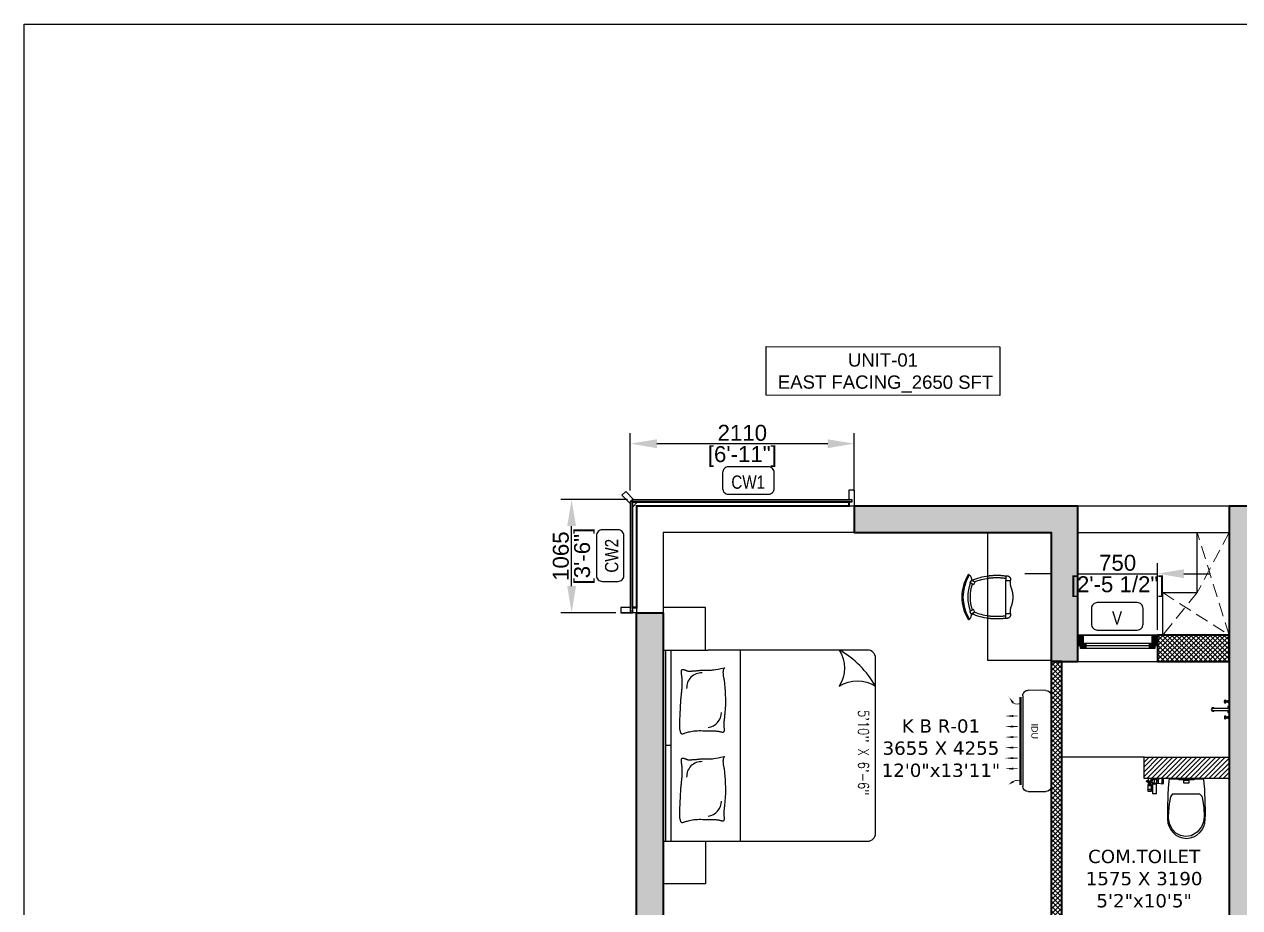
# Model space of a CAD drawing. Header units: millimetres. Extents: x 94643 to 134206, y 115494 to 180803.
# Drawn here: x 94643 to 106091, y 172487 to 180803 of the extents above; entities that cross this region are included whole.
import ezdxf
from ezdxf.enums import TextEntityAlignment as Align

# ---------------------------------------------------------------- set-up
doc = ezdxf.new("R2010")
doc.units = ezdxf.units.MM
doc.linetypes.add('( Hidden )', pattern=[0.375, 0.25, -0.125])
doc.linetypes.add('3BHK  WEST_UN-2$0$2024-08-30_TOWER-C$0$HIDDEN', pattern=[9.525, 6.35, -3.175])
for name, color, linetype in [('A-AC', 252, 'Continuous'), ('A-Bed Furniture', 253, 'Continuous'), ('A-Bed Side Table', 253, 'Continuous'), ('A-Dimensions', 4, 'Continuous'), ('A-Furniture', 8, 'Continuous'), ('A-Hatch', 252, 'Continuous'), ('A-Ledge Wall', 8, 'Continuous'), ('A-Room Boundary', 44, 'Continuous'), ('A-Shaft Line', 253, 'Continuous'), ('A-Shaft Wall', 253, 'Continuous'), ('A-Shower', 253, 'Continuous'), ('A-Shower Glass', 253, 'Continuous'), ('A-Sofa Center  Table', 253, 'Continuous'), ('A-Study Table', 253, 'Continuous'), ('A-Study Table Chair', 253, 'Continuous'), ('A-Text Main', 44, 'Continuous'), ('A-Ventilator', 4, 'Continuous'), ('A-WC', 253, 'Continuous'), ('A-Window', 4, 'Continuous')]:
    doc.layers.add(name, color=color, linetype=linetype)
doc.layers.add('A-Wall', color=240, linetype='Continuous', lineweight=35)
doc.styles.add('2024-08-29_TOWER-A$0$simplex-0.8', font='simplex.shx', dxfattribs={"width": 0.8})
doc.styles.add('3.5BHK EAST_UN-1$0$grid_text', font='verdana.ttf')
doc.styles.add('3BHK  WEST_UN-2$0$2024-08-30_TOWER-C$0$simplex-0.8', font='simplex.shx', dxfattribs={"width": 0.8})
doc.styles.add('3BHK  WEST_UN-2$0$AMISH', font='arial.ttf')
doc.styles.add('ARIAL', font='ARIALN.TTF')
doc.styles.add('S', font='arial.ttf', dxfattribs={"height": 150})
doc.styles.get("Standard").update_dxf_attribs({"font": 'arial.ttf'})
doc.dimstyles.new('DIMSMALL', dxfattribs={"dimtxt": 150, "dimasz": 250, "dimexe": 100, "dimexo": 100, "dimgap": 25, "dimtad": 1, "dimdec": 0, "dimzin": 0, "dimdsep": 46, "dimtxsty": 'S', "dimcen": 0, "dimdle": 100, "dimclrd": 8, "dimclre": 8, "dimclrt": 256, "dimazin": 0, "dimtfac": 1, "dimtdec": 0, "dimtix": 1, "dimtmove": 0, "dimatfit": 3, "dimldrblk": '12_DatumFilled', "dimfxl": 1, "dimtolj": 1, "dimtzin": 0, "dimlwd": -1, "dimlwe": -1, "dimarcsym": 1})

# ---------------------------------------------------------------- blocks, each defined once
blk = doc.blocks.new('*D178')
at = {"layer": 'A-Dimensions', "color": 8, "transparency": 16777216}
for p, q in [((100324, 176329), (99698, 176329)), ((99798, 175514), (99798, 176079)), ((100216, 175264), (99698, 175264))]:
    blk.add_line(p, q, dxfattribs=at)
for points in [[(99757, 176079), (99840, 176079), (99798, 176329)], [(99757, 175514), (99840, 175514), (99798, 175264)]]:
    blk.add_solid(points, dxfattribs=at)
at = {"layer": 'Defpoints', "color": 0, "transparency": 16777216}
for p in [(99798, 176329), (100424, 176329), (100316, 175264)]:
    blk.add_point(p, dxfattribs=at)
at = {"layer": 'A-Dimensions', "lineweight": 30, "transparency": 16777216, "char_height": 150, "attachment_point": 5, "rotation": 90, "style": 'S'}
for s, insert in [('\\A1;1065', (99697, 175796)), ('\\A1;[3\'-6"]', (99919, 175796))]:
    blk.add_mtext(s, dxfattribs=dict(at, insert=insert))
blk = doc.blocks.new('12_DatumFilled')
at = {"color": 8, "linetype": 'ByBlock'}
blk.add_solid([(0, 0.577), (-1, 0), (0, -0.577)], dxfattribs=at)
blk = doc.blocks.new('*D179')
at = {"layer": 'A-Dimensions', "color": 8, "transparency": 16777216}
for p, q in [((100351, 176413), (100351, 176955)), ((102461, 176408), (102461, 176955)), ((100601, 176855), (102211, 176855))]:
    blk.add_line(p, q, dxfattribs=at)
for points in [[(100601, 176896), (100601, 176813), (100351, 176855)], [(102211, 176896), (102211, 176813), (102461, 176855)]]:
    blk.add_solid(points, dxfattribs=at)
at = {"layer": 'Defpoints', "color": 0, "transparency": 16777216}
for p in [(102461, 176855), (100351, 176313), (102461, 176308)]:
    blk.add_point(p, dxfattribs=at)
at = {"layer": 'A-Dimensions', "lineweight": 30, "transparency": 16777216, "char_height": 150, "attachment_point": 5, "style": 'S'}
for s, insert in [('\\A1;2110', (101406, 176956)), ('\\A1;[6\'-11"]', (101406, 176734))]:
    blk.add_mtext(s, dxfattribs=dict(at, insert=insert))
blk = doc.blocks.new('*D180')
at = {"layer": 'A-Dimensions', "color": 8, "transparency": 16777216}
for p, q in [((104566, 175153), (104566, 175731)), ((105316, 175103), (105316, 175731)), ((104316, 175631), (104066, 175631)), ((104566, 175631), (105316, 175631)), ((105566, 175631), (105816, 175631))]:
    blk.add_line(p, q, dxfattribs=at)
for points in [[(104316, 175673), (104316, 175589), (104566, 175631)], [(105566, 175673), (105566, 175589), (105316, 175631)]]:
    blk.add_solid(points, dxfattribs=at)
at = {"layer": 'Defpoints', "color": 0, "transparency": 16777216}
for p in [(105316, 175631), (104566, 175053), (105316, 175003)]:
    blk.add_point(p, dxfattribs=at)
at = {"layer": 'A-Dimensions', "lineweight": 30, "transparency": 16777216, "char_height": 150, "attachment_point": 5, "style": 'S'}
for s, insert in [('\\A1;750', (104941, 175733)), ('\\A1;[2\'-5 1/2"]', (104941, 175509))]:
    blk.add_mtext(s, dxfattribs=dict(at, insert=insert))
blk = doc.blocks.new('3BHK  WEST_UN-2$0$2024-08-30_TOWER-C$0$STUDY TABLE CHAIR')
at = {"layer": 'A-Study Table Chair', "linetype": '3BHK  WEST_UN-2$0$2024-08-30_TOWER-C$0$HIDDEN', "ltscale": 0.1}
for p, q in [((-0.2, 0.411), (-0.155, 0.411)), ((-0.155, 0.411), (-0.155, 0.456)), ((-0.155, 0.411), (0.156, 0.411)), ((0.156, 0.411), (0.156, 0.456)), ((0.2, 0.411), (0.156, 0.411))]:
    blk.add_line(p, q, dxfattribs=at)
at = {"layer": 'A-Study Table Chair'}
for p, q in [((-0.141, 0.12), (-0.16, 0.087)), ((-0.141, 0.12), (-0.117, 0.107)), ((0.141, 0.12), (0.117, 0.107)), ((0.141, 0.12), (0.16, 0.087)), ((-0.16, 0.087), (-0.136, 0.073)), ((-0.117, 0.107), (-0.136, 0.073)), ((0.117, 0.107), (0.136, 0.073)), ((0.16, 0.087), (0.136, 0.073)), ((0.213, 0.062), (0.214, 0.06))]:
    blk.add_line(p, q, dxfattribs=at)
at = {"layer": 'A-Study Table Chair', "linetype": '3BHK  WEST_UN-2$0$2024-08-30_TOWER-C$0$HIDDEN', "ltscale": 0.1}
for centre, radius, start, end in [((-0.137, 0.631), 0.176, 263.8312, 285.6961), ((0, 0.232), 0.245, 68.7607, 111.2393), ((0.137, 0.631), 0.176, 254.3039, 276.1688), ((0.373, 0.325), 0.579, 171.4462, 187.5978), ((-0.163, 0.419), 0.0378, 78.6583, 191.3417), ((0.373, 0.325), 0.557, 171.1022, 187.9028), ((0.163, 0.419), 0.0378, 348.6583, 101.3417), ((-0.373, 0.325), 0.557, 352.0972, 8.8978), ((-0.373, 0.325), 0.579, 352.4022, 8.5538)]:
    blk.add_arc(centre, radius, start, end, dxfattribs=at)
at = {"layer": 'A-Study Table Chair'}
for centre, radius, start, end in [((0.373, 0.325), 0.579, 187.5978, 203.7494), ((0.373, 0.325), 0.557, 187.9028, 202.0547), ((-0.373, 0.325), 0.557, 337.9453, 352.0972), ((-0.373, 0.325), 0.579, 336.2506, 352.4022), ((-0.206, 0.058), 0.00864, 63.5361, 166.1654), ((0, 0.415), 0.415, 238.902, 301.1196), ((0, 0.415), 0.404, 239.9747, 300.0253), ((0, 0.467), 0.411, 251.0753, 288.9247), ((0, 0.467), 0.389, 251.717, 288.283), ((0.206, 0.058), 0.00814, 29.3011, 117.8056)]:
    blk.add_arc(centre, radius, start, end, dxfattribs=at)
for points, knots in [([(-0.21, 0.065), (-0.205, 0.072), (-0.196, 0.084), (-0.179, 0.084), (-0.161, 0.092), (-0.152, 0.104), (-0.144, 0.114)], [0, 0, 0, 0, 1.141957, 1.816294, 2.20041, 3.805403, 3.805403, 3.805403, 3.805403]), ([(0.21, 0.065), (0.205, 0.072), (0.196, 0.084), (0.179, 0.084), (0.161, 0.092), (0.152, 0.104), (0.145, 0.114)], [0, 0, 0, 0, 1.119264, 1.793601, 2.177718, 3.782711, 3.782711, 3.782711, 3.782711])]:
    blk.add_open_spline(points, degree=3, knots=knots, dxfattribs=at)
blk = doc.blocks.new('A$C2d53b07b')
at = {"layer": 'A-Ventilator', "linetype": 'Continuous'}
for points in [[(0, -150), (0, -250), (50, -250), (50, -175), (25, -175), (25, -150)], [(25, -125), (25, -175), (75, -175), (75, -125)], [(725, -175), (725, -125), (675, -125), (675, -175)], [(750, -250), (750, -150), (725, -150), (725, -175), (700, -175), (700, -250)]]:
    blk.add_hatch(color=256, dxfattribs=at).paths.add_polyline_path(points)
for p, q in [((0, 0), (750, 0)), ((0, -150), (0, 0)), ((750, -150), (750, 0)), ((0, -150), (25, -150)), ((0, -250), (0, -150)), ((0, -250), (0, -150)), ((25, -125), (75, -125)), ((25, -175), (25, -125)), ((25, -150), (25, -175)), ((25, -175), (50, -175)), ((75, -175), (25, -175)), ((50, -175), (50, -250)), ((75, -125), (675, -125)), ((75, -125), (75, -175)), ((75, -125), (675, -125)), ((75, -150), (675, -150)), ((675, -175), (75, -175)), ((675, -175), (675, -125)), ((675, -125), (725, -125)), ((725, -175), (675, -175)), ((700, -250), (700, -175)), ((700, -175), (725, -175)), ((725, -125), (725, -175)), ((725, -175), (725, -150)), ((725, -150), (750, -150)), ((750, -250), (750, -150)), ((750, -250), (750, -150)), ((0, -250), (750, -250)), ((50, -250), (0, -250)), ((700, -250), (50, -250)), ((750, -250), (700, -250))]:
    blk.add_line(p, q, dxfattribs=at)
blk = doc.blocks.new('A$C2ddc074f')
at = {"layer": 'A-Window', "linetype": 'Continuous'}
for p, q in [((2000, 1490), (2000, 1400)), ((2050, 1490), (2000, 1490)), ((2050, 1490), (2050, 1340)), ((-103, 1478), (-138, 1443)), ((-138, 1443), (-60, 1365)), ((-103, 1478), (-25, 1400)), ((-60, 1380), (-60, 1365)), ((-40, 1380), (-60, 1380)), ((-40, 1400), (-40, 1380)), ((-25, 1400), (-40, 1400)), ((-40, 1380), (-40, 1345)), ((-5, 1380), (-40, 1380)), ((-5, 1380), (3, 1372)), ((2025, 1400), (2000, 1400)), ((2025, 1380), (2000, 1380)), ((2000, 1380), (2000, 1340)), ((2025, 1400), (2025, 1380)), ((-40, 1345), (-32, 1337)), ((3, 1372), (-32, 1337)), ((0, 1340), (0, 1340)), ((0, 1340), (0, 1340)), ((0, 1340), (0, 1340)), ((0, 1340), (0, 1340)), ((2050, 1340), (2000, 1340)), ((-150, 385), (-150, 335)), ((-60, 385), (-150, 385)), ((-60, 385), (-60, 335)), ((-40, 385), (-40, 335)), ((0, 385), (-40, 385)), ((0, 385), (0, 335)), ((-40, 335), (-150, 335)), ((-150, 335), (-40, 335)), ((-60, 335), (-150, 335)), ((0, 335), (-40, 335))]:
    blk.add_line(p, q, dxfattribs=at)
at = {"layer": 'A-Window', "linetype": 'Continuous', "flags": 128}
for points in [[(-40, 1385), (-60, 1385), (-60, 355), (-40, 355)], [(2030, 1380), (2030, 1400), (-45, 1400), (-45, 1380)]]:
    blk.add_lwpolyline(points, close=True, dxfattribs=at)
at = {"layer": 'A-Window', "color": 5, "const_width": 20}
blk.add_lwpolyline([(0, 385), (-40, 385), (-40, 1380), (2000, 1380), (2000, 1340), (0, 1340), (0, 385)], dxfattribs=at)
blk = doc.blocks.new('3BHK  WEST_UN-2$0$2024-08-30_TOWER-C$0$king size bed')
at = {"layer": 'A-Bed Furniture'}
for p, q in [((0.825, 2), (-0.825, 2)), ((-0.9, 1.925), (-0.9, 0.425)), ((0.9, 0), (0.9, 1.925)), ((-0.9, 0.725), (0.9, 0.725)), ((-0.9, 0), (-0.9, 0.425)), ((0.9, 0.075), (-0.9, 0.075)), ((0, 0.075), (0, 0.025)), ((0, 0.075), (0, 0.075))]:
    blk.add_line(p, q, dxfattribs=at)
blk.add_lwpolyline([(-0.9, 1.659, -0.292894), (-0.559, 1.659, -0.292894), (-0.559, 2, 0.136668)], format="xyb", close=True, dxfattribs=at)
for points in [[(-0.732, 0.579), (-0.726, 0.574), (-0.721, 0.571), (-0.716, 0.568), (-0.711, 0.566), (-0.706, 0.565), (-0.701, 0.564), (-0.696, 0.564), (-0.691, 0.563), (-0.687, 0.563), (-0.682, 0.564), (-0.677, 0.564), (-0.672, 0.564), (-0.666, 0.565), (-0.661, 0.566), (-0.655, 0.566), (-0.648, 0.568), (-0.641, 0.569), (-0.634, 0.57), (-0.625, 0.571), (-0.616, 0.573), (-0.606, 0.574), (-0.595, 0.576), (-0.583, 0.577), (-0.569, 0.579), (-0.555, 0.58), (-0.539, 0.582), (-0.523, 0.583), (-0.506, 0.584), (-0.488, 0.585), (-0.471, 0.585), (-0.453, 0.586), (-0.437, 0.586), (-0.42, 0.586), (-0.404, 0.586), (-0.389, 0.586), (-0.375, 0.586), (-0.36, 0.585), (-0.347, 0.584), (-0.334, 0.584), (-0.321, 0.582), (-0.308, 0.581), (-0.296, 0.58), (-0.285, 0.579), (-0.273, 0.577), (-0.263, 0.576), (-0.253, 0.575), (-0.243, 0.573), (-0.235, 0.573), (-0.227, 0.572), (-0.219, 0.571), (-0.212, 0.571), (-0.205, 0.571), (-0.199, 0.571), (-0.192, 0.571), (-0.186, 0.571), (-0.179, 0.572), (-0.172, 0.572), (-0.164, 0.573), (-0.157, 0.573), (-0.15, 0.574), (-0.144, 0.574), (-0.138, 0.573), (-0.133, 0.572), (-0.129, 0.571), (-0.127, 0.568), (-0.125, 0.565), (-0.124, 0.562), (-0.124, 0.558), (-0.125, 0.553), (-0.126, 0.548), (-0.128, 0.543), (-0.129, 0.537), (-0.13, 0.531), (-0.132, 0.525), (-0.133, 0.519), (-0.134, 0.513), (-0.134, 0.506), (-0.135, 0.5), (-0.136, 0.493), (-0.136, 0.487), (-0.136, 0.48), (-0.136, 0.473), (-0.136, 0.466), (-0.136, 0.458), (-0.136, 0.45), (-0.136, 0.44), (-0.136, 0.429), (-0.136, 0.417), (-0.137, 0.403), (-0.137, 0.388), (-0.137, 0.372), (-0.138, 0.356), (-0.138, 0.339), (-0.137, 0.322), (-0.136, 0.305), (-0.135, 0.29), (-0.133, 0.275), (-0.131, 0.261), (-0.128, 0.248), (-0.125, 0.236), (-0.122, 0.225), (-0.119, 0.216), (-0.116, 0.207), (-0.114, 0.199), (-0.112, 0.193), (-0.11, 0.187), (-0.109, 0.182), (-0.109, 0.178), (-0.11, 0.175), (-0.111, 0.172), (-0.114, 0.17), (-0.117, 0.167), (-0.122, 0.165), (-0.128, 0.163), (-0.135, 0.162), (-0.143, 0.16), (-0.151, 0.158), (-0.161, 0.157), (-0.171, 0.156), (-0.181, 0.156), (-0.193, 0.156), (-0.204, 0.156), (-0.217, 0.156), (-0.229, 0.156), (-0.243, 0.157), (-0.257, 0.158), (-0.271, 0.159), (-0.287, 0.159), (-0.302, 0.16), (-0.319, 0.161), (-0.335, 0.162), (-0.352, 0.162), (-0.368, 0.163), (-0.383, 0.164), (-0.398, 0.165), (-0.412, 0.166), (-0.425, 0.167), (-0.436, 0.167), (-0.447, 0.168), (-0.457, 0.169), (-0.467, 0.17), (-0.476, 0.171), (-0.486, 0.173), (-0.496, 0.174), (-0.506, 0.175), (-0.517, 0.176), (-0.528, 0.177), (-0.539, 0.178), (-0.55, 0.178), (-0.561, 0.179), (-0.572, 0.18), (-0.582, 0.18), (-0.592, 0.18), (-0.601, 0.18), (-0.61, 0.18), (-0.619, 0.18), (-0.627, 0.179), (-0.635, 0.178), (-0.644, 0.177), (-0.652, 0.176), (-0.661, 0.175), (-0.67, 0.174), (-0.678, 0.173), (-0.686, 0.172), (-0.694, 0.172), (-0.7, 0.172), (-0.706, 0.173), (-0.711, 0.174), (-0.714, 0.176), (-0.716, 0.179), (-0.717, 0.182), (-0.717, 0.186), (-0.717, 0.19), (-0.716, 0.194), (-0.714, 0.199), (-0.713, 0.203), (-0.711, 0.207), (-0.709, 0.212), (-0.708, 0.216), (-0.706, 0.22), (-0.705, 0.224), (-0.704, 0.228), (-0.702, 0.232), (-0.702, 0.236), (-0.701, 0.24), (-0.701, 0.245), (-0.701, 0.249), (-0.701, 0.254), (-0.701, 0.258), (-0.702, 0.263), (-0.702, 0.269), (-0.703, 0.274), (-0.703, 0.28), (-0.703, 0.287), (-0.704, 0.293), (-0.704, 0.3), (-0.705, 0.307), (-0.705, 0.313), (-0.706, 0.32), (-0.707, 0.327), (-0.707, 0.334), (-0.708, 0.341), (-0.709, 0.348), (-0.709, 0.354), (-0.71, 0.361), (-0.71, 0.368), (-0.711, 0.375), (-0.711, 0.381), (-0.711, 0.388), (-0.711, 0.395), (-0.71, 0.402), (-0.71, 0.409), (-0.709, 0.417), (-0.709, 0.424), (-0.709, 0.431), (-0.709, 0.438), (-0.709, 0.446), (-0.71, 0.454), (-0.712, 0.465), (-0.714, 0.478), (-0.717, 0.495), (-0.72, 0.517), (-0.725, 0.544), (-0.732, 0.579)], [(0.103, 0.579), (0.109, 0.574), (0.114, 0.571), (0.119, 0.568), (0.124, 0.566), (0.129, 0.565), (0.134, 0.564), (0.139, 0.564), (0.144, 0.563), (0.148, 0.563), (0.153, 0.564), (0.158, 0.564), (0.163, 0.564), (0.169, 0.565), (0.174, 0.566), (0.18, 0.566), (0.187, 0.568), (0.194, 0.569), (0.201, 0.57), (0.21, 0.571), (0.219, 0.573), (0.229, 0.574), (0.24, 0.576), (0.252, 0.577), (0.266, 0.579), (0.28, 0.58), (0.296, 0.582), (0.312, 0.583), (0.329, 0.584), (0.347, 0.585), (0.364, 0.585), (0.382, 0.586), (0.398, 0.586), (0.415, 0.586), (0.431, 0.586), (0.446, 0.586), (0.46, 0.586), (0.475, 0.585), (0.488, 0.584), (0.501, 0.584), (0.514, 0.582), (0.527, 0.581), (0.539, 0.58), (0.55, 0.579), (0.562, 0.577), (0.572, 0.576), (0.582, 0.575), (0.592, 0.573), (0.6, 0.573), (0.608, 0.572), (0.616, 0.571), (0.623, 0.571), (0.63, 0.571), (0.636, 0.571), (0.643, 0.571), (0.649, 0.571), (0.656, 0.572), (0.663, 0.572), (0.671, 0.573), (0.678, 0.573), (0.685, 0.574), (0.691, 0.574), (0.697, 0.573), (0.702, 0.572), (0.706, 0.571), (0.708, 0.568), (0.71, 0.565), (0.711, 0.562), (0.711, 0.558), (0.71, 0.553), (0.709, 0.548), (0.707, 0.543), (0.706, 0.537), (0.705, 0.531), (0.703, 0.525), (0.702, 0.519), (0.701, 0.513), (0.701, 0.506), (0.7, 0.5), (0.699, 0.493), (0.699, 0.487), (0.699, 0.48), (0.699, 0.473), (0.699, 0.466), (0.699, 0.458), (0.699, 0.45), (0.699, 0.44), (0.699, 0.429), (0.699, 0.417), (0.698, 0.403), (0.698, 0.388), (0.698, 0.372), (0.697, 0.356), (0.697, 0.339), (0.698, 0.322), (0.699, 0.305), (0.7, 0.29), (0.702, 0.275), (0.704, 0.261), (0.707, 0.248), (0.71, 0.236), (0.713, 0.225), (0.716, 0.216), (0.719, 0.207), (0.721, 0.199), (0.723, 0.193), (0.725, 0.187), (0.726, 0.182), (0.726, 0.178), (0.725, 0.175), (0.724, 0.172), (0.721, 0.17), (0.718, 0.167), (0.713, 0.165), (0.707, 0.163), (0.7, 0.162), (0.692, 0.16), (0.684, 0.158), (0.674, 0.157), (0.664, 0.156), (0.654, 0.156), (0.642, 0.156), (0.631, 0.156), (0.618, 0.156), (0.606, 0.156), (0.592, 0.157), (0.578, 0.158), (0.564, 0.159), (0.548, 0.159), (0.533, 0.16), (0.516, 0.161), (0.5, 0.162), (0.483, 0.162), (0.467, 0.163), (0.452, 0.164), (0.437, 0.165), (0.423, 0.166), (0.41, 0.167), (0.399, 0.167), (0.388, 0.168), (0.378, 0.169), (0.368, 0.17), (0.359, 0.171), (0.349, 0.173), (0.339, 0.174), (0.329, 0.175), (0.318, 0.176), (0.307, 0.177), (0.296, 0.178), (0.285, 0.178), (0.274, 0.179), (0.263, 0.18), (0.253, 0.18), (0.243, 0.18), (0.234, 0.18), (0.225, 0.18), (0.216, 0.18), (0.208, 0.179), (0.2, 0.178), (0.191, 0.177), (0.183, 0.176), (0.174, 0.175), (0.165, 0.174), (0.157, 0.173), (0.149, 0.172), (0.141, 0.172), (0.135, 0.172), (0.129, 0.173), (0.124, 0.174), (0.121, 0.176), (0.119, 0.179), (0.118, 0.182), (0.118, 0.186), (0.118, 0.19), (0.119, 0.194), (0.121, 0.199), (0.122, 0.203), (0.124, 0.207), (0.126, 0.212), (0.127, 0.216), (0.129, 0.22), (0.13, 0.224), (0.131, 0.228), (0.133, 0.232), (0.133, 0.236), (0.134, 0.24), (0.134, 0.245), (0.134, 0.249), (0.134, 0.254), (0.134, 0.258), (0.133, 0.263), (0.133, 0.269), (0.132, 0.274), (0.132, 0.28), (0.132, 0.287), (0.131, 0.293), (0.131, 0.3), (0.13, 0.307), (0.13, 0.313), (0.129, 0.32), (0.128, 0.327), (0.128, 0.334), (0.127, 0.341), (0.126, 0.348), (0.126, 0.354), (0.125, 0.361), (0.125, 0.368), (0.124, 0.375), (0.124, 0.381), (0.124, 0.388), (0.124, 0.395), (0.125, 0.402), (0.125, 0.409), (0.126, 0.417), (0.126, 0.424), (0.126, 0.431), (0.126, 0.438), (0.126, 0.446), (0.125, 0.454), (0.123, 0.465), (0.121, 0.478), (0.118, 0.495), (0.115, 0.517), (0.11, 0.544), (0.103, 0.579)], [(0.9, 0.025), (-0.9, 0.025)], [(-0.9, 0), (0.9, 0)]]:
    blk.add_lwpolyline(points, dxfattribs=at)
for centre, radius, start, end in [((-0.825, 1.925), 0.075, 90, 180), ((0.825, 1.925), 0.075, 360, 90), ((-0.312, 0.406), 0.142, 7.3413, 90.47), ((0.523, 0.406), 0.142, 7.3413, 90.47), ((-0.545, 0.36), 0.139, 177.3191, 272.6809), ((0.29, 0.36), 0.139, 177.3191, 272.6809)]:
    blk.add_arc(centre, radius, start, end, dxfattribs=at)
at = {"layer": 'A-Bed Furniture', "ltscale": 5, "insert": (-0.336, 1.937), "char_height": 0.1, "width": 1.16315, "attachment_point": 1, "style": '3BHK  WEST_UN-2$0$2024-08-30_TOWER-C$0$simplex-0.8'}
blk.add_mtext('5\'10\'\' X 6\'-6"', dxfattribs=at)
blk = doc.blocks.new('A$Cfbc7273c')
at = {"layer": 'A-Shower'}
for p, q in [((-13, 10), (-152, 10)), ((-42, 69), (-42, 81)), ((-42, 81), (-27, 81)), ((-27, 69), (-42, 69)), ((-24, 69), (-24, 81)), ((-22, 81), (-22, 69)), ((-20, 68), (-20, 82)), ((-18, 82), (-18, 68)), ((-16, 67), (-16, 83)), ((-13, 67), (-13, 83)), ((-13, 26), (-13, 10)), ((0, 27), (-12, 27)), ((-10, 65), (-10, 85)), ((-5, 63), (-5, 87)), ((0, 91), (0, 59)), ((0, -91), (0, 91)), ((0, -27), (0, 27)), ((-152, -10), (-13, -10)), ((-42, -69), (-42, -81)), ((-27, -69), (-42, -69)), ((-42, -81), (-27, -81)), ((-24, -69), (-24, -81)), ((-22, -81), (-22, -69)), ((-20, -68), (-20, -82)), ((-18, -82), (-18, -68)), ((-16, -67), (-16, -83)), ((-13, -10), (-13, -26)), ((-13, -67), (-13, -83)), ((-12, -27), (0, -27)), ((-10, -65), (-10, -85)), ((-5, -63), (-5, -87)), ((0, -91), (0, -59))]:
    blk.add_line(p, q, dxfattribs=at)
for centre, radius in [((-36, 86), 4.41), ((-36, 75), 3.69), ((-36, 64), 4.41), ((-36, -64), 4.41), ((-36, -75), 3.69), ((-36, -86), 4.41)]:
    blk.add_circle(centre, radius, dxfattribs=at)
for centre, radius, start, end in [((-152, 0), 16, 90, 180.0001), ((-152, 0), 16, 180.0001, 270), ((-152, 0), 10, 90, 270), ((-152, 0), 16, 38.6822, 90), ((-27, 125), 44.2, 269.7849, 308.0362), ((-27, 24), 44.7, 52.1791, 90), ((-12, 26), 0.999, 89.9998, 180.1995), ((-152, 0), 16, 270, 321.3178), ((-27, -24), 44.7, 270, 307.8209), ((-27, -125), 44.2, 51.9638, 90.2151), ((-12, -26), 1, 180, 269.8008)]:
    blk.add_arc(centre, radius, start, end, dxfattribs=at)
blk = doc.blocks.new('3BHK  WEST_UN-2$0$fgdskokjmfv')
at = {"layer": 'A-WC', "linetype": 'Continuous'}
for p, q in [((15769217, 1072186), (15769217, 1072187)), ((15769217, 1072187), (15769217, 1072187)), ((15769217, 1072187), (15769217, 1072187)), ((15769217, 1072187), (15769217, 1072187)), ((15769217, 1072187), (15769218, 1072187)), ((15769217, 1072185), (15769217, 1072186)), ((15769217, 1072186), (15769217, 1072186)), ((15769217, 1072186), (15769217, 1072186)), ((15769217, 1072186), (15769217, 1072186)), ((15769217, 1072186), (15769217, 1072186)), ((15769218, 1072188), (15769218, 1072189)), ((15769218, 1072189), (15769218, 1072189)), ((15769218, 1072189), (15769218, 1072189)), ((15769218, 1072189), (15769218, 1072189)), ((15769218, 1072189), (15769218, 1072189)), ((15769218, 1072189), (15769219, 1072189)), ((15769218, 1072187), (15769218, 1072188)), ((15769218, 1072188), (15769218, 1072188)), ((15769218, 1072188), (15769218, 1072188)), ((15769218, 1072188), (15769218, 1072188)), ((15769218, 1072188), (15769218, 1072188)), ((15769218, 1072188), (15769218, 1072188)), ((15769218, 1072184), (15769218, 1072185)), ((15769218, 1072185), (15769218, 1072185)), ((15769218, 1072185), (15769218, 1072185)), ((15769218, 1072185), (15769218, 1072185)), ((15769218, 1072185), (15769218, 1072185)), ((15769218, 1072185), (15769217, 1072185)), ((15769218, 1072183), (15769218, 1072184)), ((15769218, 1072184), (15769218, 1072184)), ((15769218, 1072184), (15769218, 1072184)), ((15769218, 1072184), (15769218, 1072184)), ((15769218, 1072184), (15769218, 1072184)), ((15769219, 1072183), (15769218, 1072183)), ((15769218, 1072183), (15769218, 1072183)), ((15769219, 1072189), (15769219, 1072190)), ((15769219, 1072190), (15769219, 1072190)), ((15769219, 1072190), (15769219, 1072190)), ((15769219, 1072190), (15769219, 1072190)), ((15769219, 1072190), (15769219, 1072190)), ((15769219, 1072190), (15769219, 1072190)), ((15769219, 1072190), (15769220, 1072190)), ((15769219, 1072182), (15769219, 1072183)), ((15769219, 1072183), (15769219, 1072183)), ((15769219, 1072183), (15769219, 1072183)), ((15769219, 1072183), (15769219, 1072183)), ((15769219, 1072183), (15769219, 1072183)), ((15769220, 1072182), (15769219, 1072182)), ((15769219, 1072182), (15769219, 1072182)), ((15769220, 1072190), (15769220, 1072191)), ((15769220, 1072191), (15769220, 1072191)), ((15769220, 1072191), (15769220, 1072191)), ((15769220, 1072191), (15769220, 1072191)), ((15769220, 1072191), (15769220, 1072191)), ((15769220, 1072191), (15769221, 1072191)), ((15769221, 1072182), (15769220, 1072182)), ((15769220, 1072182), (15769220, 1072182)), ((15769220, 1072182), (15769220, 1072182)), ((15769220, 1072182), (15769220, 1072182)), ((15769220, 1072182), (15769220, 1072182)), ((15769220, 1072182), (15769220, 1072182)), ((15769221, 1072191), (15769221, 1072191)), ((15769221, 1072191), (15769221, 1072191)), ((15769221, 1072191), (15769221, 1072191)), ((15769221, 1072191), (15769221, 1072191)), ((15769221, 1072191), (15769222, 1072191)), ((15769221, 1072181), (15769221, 1072182)), ((15769221, 1072182), (15769221, 1072182)), ((15769221, 1072182), (15769221, 1072182)), ((15769222, 1072181), (15769221, 1072181)), ((15769221, 1072181), (15769221, 1072181)), ((15769222, 1072191), (15769222, 1072191)), ((15769222, 1072191), (15769222, 1072191)), ((15769222, 1072191), (15769222, 1072191)), ((15769222, 1072191), (15769222, 1072191)), ((15769222, 1072191), (15769222, 1072191)), ((15769223, 1072191), (15769222, 1072191)), ((15769222, 1072191), (15769222, 1072191)), ((15769222, 1072191), (15769222, 1072191)), ((15769222, 1072191), (15769222, 1072191)), ((15769222, 1072191), (15769223, 1072191)), ((15769222, 1072181), (15769222, 1072181)), ((15769222, 1072181), (15769222, 1072181)), ((15769222, 1072181), (15769222, 1072181)), ((15769222, 1072181), (15769222, 1072181)), ((15769223, 1072181), (15769222, 1072181)), ((15769222, 1072181), (15769222, 1072181)), ((15769222, 1072181), (15769222, 1072181)), ((15769222, 1072181), (15769222, 1072181)), ((15769222, 1072181), (15769223, 1072181)), ((15769232, 1072191), (15769223, 1072191)), ((15769223, 1072191), (15769223, 1072191)), ((15769223, 1072191), (15769223, 1072191)), ((15769223, 1072191), (15769223, 1072191)), ((15769223, 1072191), (15769223, 1072191)), ((15769223, 1072191), (15769223, 1072191)), ((15769223, 1072191), (15769224, 1072191)), ((15769223, 1072181), (15769229, 1072181)), ((15769224, 1072181), (15769223, 1072181)), ((15769223, 1072181), (15769223, 1072181)), ((15769223, 1072181), (15769223, 1072181)), ((15769223, 1072181), (15769223, 1072181)), ((15769223, 1072181), (15769223, 1072181)), ((15769223, 1072181), (15769223, 1072181)), ((15769224, 1072191), (15769224, 1072191)), ((15769224, 1072191), (15769225, 1072191)), ((15769225, 1072181), (15769224, 1072181)), ((15769224, 1072181), (15769224, 1072181)), ((15769224, 1072181), (15769224, 1072181)), ((15769229, 1072190), (15769229, 1072176)), ((15769229, 1072190), (15769233, 1072190)), ((15769233, 1072176), (15769229, 1072176)), ((15769232, 1072212), (15769232, 1072190)), ((15769309, 1072212), (15769232, 1072212)), ((15769233, 1072190), (15769240, 1072190)), ((15769233, 1072183), (15769233, 1072190)), ((15769233, 1072176), (15769233, 1072183)), ((15769240, 1072176), (15769233, 1072176)), ((15769240, 1072190), (15769244, 1072190)), ((15769240, 1072176), (15769240, 1072167)), ((15769244, 1072176), (15769240, 1072176)), ((15769242, 1072176), (15769242, 1072162)), ((15769244, 1072190), (15769247, 1072190)), ((15769244, 1072190), (15769244, 1072183)), ((15769244, 1072183), (15769244, 1072176)), ((15769247, 1072176), (15769244, 1072176)), ((15769247, 1072190), (15769265, 1072190)), ((15769264, 1072176), (15769247, 1072176)), ((15769252, 1072162), (15769252, 1072176)), ((15769254, 1072167), (15769254, 1072176)), ((15769262, 1072190), (15769262, 1072212)), ((15769262, 1072191), (15769262, 1072191)), ((15769262, 1072191), (15769264, 1072191)), ((15769264, 1072191), (15769265, 1072191)), ((15769264, 1072183), (15769265, 1072190)), ((15769264, 1072176), (15769264, 1072183)), ((15769265, 1072191), (15769267, 1072191)), ((15769266, 1072181), (15769265, 1072181)), ((15769267, 1072181), (15769266, 1072181)), ((15769274, 1072212), (15769274, 1072210)), ((15769274, 1072210), (15769274, 1072208)), ((15769274, 1072208), (15769274, 1072207)), ((15769274, 1072207), (15769274, 1072205)), ((15769292, 1072163), (15769292, 1072209)), ((15769309, 1072211), (15769309, 1072212)), ((15769309, 1072210), (15769309, 1072211)), ((15769309, 1072208), (15769309, 1072210)), ((15769309, 1072206), (15769309, 1072208)), ((15769309, 1072206), (15769309, 1072206)), ((15769328, 1072207), (15769310, 1072206)), ((15769363, 1072215), (15769328, 1072207)), ((15769363, 1072215), (15769374, 1072212)), ((15769429, 1072209), (15769522, 1072209)), ((15769667, 1072212), (15769522, 1072212)), ((15769522, 1072212), (15769522, 1072204)), ((15769664, 1072201), (15769525, 1072201)), ((15769618, 1072201), (15769566, 1072201)), ((15769566, 1072201), (15769566, 1072198)), ((15769618, 1072195), (15769566, 1072195)), ((15769566, 1072195), (15769566, 1072174)), ((15769567, 1072196), (15769617, 1072196)), ((15769567, 1072173), (15769617, 1072173)), ((15769618, 1072198), (15769618, 1072201)), ((15769618, 1072174), (15769618, 1072195)), ((15769667, 1072212), (15769667, 1072204)), ((15769667, 1072209), (15769759, 1072209)), ((15769229, 1072152), (15769229, 1072141)), ((15769230, 1072148), (15769265, 1072148)), ((15769230, 1072148), (15769230, 1072108)), ((15769230, 1072108), (15769265, 1072108)), ((15769230, 1072107), (15769230, 1072108)), ((15769265, 1072108), (15769230, 1072108)), ((15769265, 1072107), (15769230, 1072107)), ((15769230, 1072107), (15769230, 1072093)), ((15769230, 1072093), (15769265, 1072093)), ((15769235, 1072152), (15769235, 1072143)), ((15769240, 1072155), (15769240, 1072152)), ((15769254, 1072152), (15769254, 1072155)), ((15769259, 1072143), (15769259, 1072152)), ((15769265, 1072141), (15769265, 1072152)), ((15769265, 1072108), (15769265, 1072148)), ((15769265, 1072107), (15769265, 1072108)), ((15769265, 1072093), (15769265, 1072107)), ((15769273, 1072168), (15769273, 1072070)), ((15769273, 1072070), (15769311, 1072070)), ((15769311, 1072070), (15769311, 1072168)), ((15769311, 1072168), (15769329, 1072168)), ((15769329, 1072168), (15769364, 1072162)), ((15769364, 1072162), (15769376, 1072166)), ((15769466, 1072068), (15769718, 1072068))]:
    blk.add_line(p, q, dxfattribs=at)
at = {"layer": 'A-WC', "linetype": 'Continuous', "flags": 128}
blk.add_lwpolyline([(15769718, 1072068), (15769738, 1072046), (15769746, 1072019), (15769758, 1071936), (15769760, 1071856), (15769754, 1071805), (15769736, 1071758), (15769696, 1071706), (15769638, 1071674), (15769584, 1071667), (15769536, 1071677), (15769495, 1071699), (15769462, 1071732), (15769438, 1071778), (15769427, 1071815), (15769426, 1071851), (15769427, 1071902), (15769433, 1071974), (15769447, 1072039), (15769466, 1072068)], dxfattribs=at)
at = {"layer": 'A-WC', "linetype": 'Continuous'}
for centre, radius, start, end in [((15769292, 1072186), 26.2, 100.2496, 180), ((15769292, 1072186), 26.2, 180, 0), ((15769292, 1072186), 23, 0, 180), ((15769292, 1072186), 23, 180, 0), ((15769292, 1072186), 26.2, 0, 132.8693), ((15772560, 1071910), 3145, 174.5369, 181.4631), ((15769525, 1072204), 3, 180, 270), ((15769567, 1072198), 1.5, 180, 270), ((15769567, 1072174), 1.46, 180, 270), ((15769617, 1072198), 1.5, 270, 0), ((15769617, 1072174), 1.46, 270, 0), ((15769664, 1072204), 3, 270, 0), ((15766627, 1071910), 3145, 358.5369, 5.4631), ((15769292, 1072189), 28.9, 228.7983, 242.5322), ((15769292, 1072189), 28.9, 297.4678, 311.2017), ((15769596, 1071829), 180, 180, 269.3484), ((15769591, 1071829), 180, 270.6516, 0)]:
    blk.add_arc(centre, radius, start, end, dxfattribs=at)
for centre, major_axis, ratio, start_param, end_param in [((15769310, 1072187), (-0.6, 19.4), 0.087894, 6.275362, 6.466185), ((15769329, 1072188), (-0.6, 19.4), 0.087894, 6.275362, 9.416955), ((15769363, 1072189), (-0.8, 26.2), 0.087894, 0.017046, 3.133769), ((15769375, 1072189), (-0.7, 23), 0.087894, 0.026053, 3.133769), ((15769375, 1072189), (-0.7, 23), 0.087894, 3.165124, 6.230506), ((15769247, 1072152), (17.8, 0), 0.939693, 1.86017, 3.254011), ((15769247, 1072141), (17.8, 0), 0.939693, 2.995055, 3.28771), ((15769247, 1072141), (17.8, 0), 0.939693, 0.452611, 2.688981), ((15769247, 1072141), (13.4, 0), 0.939693, 1.839841, 2.521963), ((15769247, 1072143), (11.9, 0), 0.939693, 1.570796, 2.584055), ((15769247, 1072143), (11.9, 0), 0.939693, 1.570796, 2.584055), ((15769247, 1072141), (11.9, 0), 0.939693, 1.570796, 2.410164), ((15769247, 1072141), (13.4, 0), 0.939693, 1.634555, 1.767445), ((15769247, 1072143), (11.9, 0), 0.939693, 0.557537, 1.570796), ((15769247, 1072143), (11.9, 0), 0.939693, 0.557537, 1.570796), ((15769247, 1072141), (11.9, 0), 0.939693, 0.731428, 1.570796), ((15769247, 1072141), (13.4, 0), 0.939693, 1.374148, 1.507037), ((15769247, 1072141), (13.4, 0), 0.939693, 0.61963, 1.312246), ((15769247, 1072152), (17.8, 0), 0.939693, 6.170767, 7.561634), ((15769247, 1072141), (17.8, 0), 0.939693, 6.137068, 6.429723), ((15769310, 1072187), (-0.6, 19.4), 0.087894, 2.98627, 3.106469)]:
    blk.add_ellipse(centre, major_axis=major_axis, ratio=ratio, start_param=start_param, end_param=end_param, dxfattribs=at)
blk = doc.blocks.new('3BHK  WEST_UN-2$0$WALL MOUNTED SPLIT AC')
at = {"layer": 'A-AC'}
for p, q in [((18064.01, -8112.84, 0), (18064, -8079.99, 0)), ((18064.41, -8112.84, 0), (18064.41, -8079.99, 0)), ((18065.12, -8113.34), (18065.11, -8079.5)), ((18067.15, -8077.46), (18073.71, -8077.46)), ((18075.75, -8079.5), (18075.75, -8113.29)), ((18073.72, -8115.33), (18067.16, -8115.38))]:
    blk.add_line(p, q, dxfattribs=at)
at = {"layer": 'A-AC', "elevation": 0}
for points in [[(18059.86, -8080.11, 0, 0.75, 0), (18061.51, -8081.22, 0.75, 0.75, 0)], [(18058.43, -8086.05, 0, 0.75, 0), (18061.52, -8086.05, 0.75, 0.75, 0)], [(18058.44, -8089.99, 0, 0.75, 0), (18061.52, -8089.99, 0.75, 0.75, 0)], [(18058.44, -8093.93, 0, 0.75, 0), (18061.52, -8093.93, 0.75, 0.75, 0)], [(18058.44, -8097.86, 0, 0.75, 0), (18061.52, -8097.86, 0.75, 0.75, 0)], [(18058.44, -8101.8, 0, 0.75, 0), (18061.52, -8101.8, 0.75, 0.75, 0)], [(18058.44, -8105.74, 0, 0.75, 0), (18061.52, -8105.74, 0.75, 0.75, 0)], [(18059.87, -8112.95, 0, 0.75, 0), (18061.51, -8110.65, 0.75, 0.75, 0)]]:
    blk.add_lwpolyline(points, format="xyseb", dxfattribs=at)
at = {"layer": 'A-AC', "const_width": 0.3, "elevation": 0}
for points in [[(18061.51, -8081.22, 0.246742), (18063.87, -8081.49, -4.761831)], [(18061.51, -8110.65, -0.246742), (18063.87, -8110.38, 4.761831)]]:
    blk.add_lwpolyline(points, format="xyb", dxfattribs=at)
for points in [[(18061.52, -8086.05), (18063.17, -8086.05)], [(18061.52, -8089.99), (18063.17, -8089.99)], [(18061.52, -8093.93), (18063.17, -8093.93)], [(18061.52, -8097.86), (18063.17, -8097.86)], [(18061.52, -8101.8), (18063.17, -8101.8)], [(18061.52, -8105.74), (18063.17, -8105.74)]]:
    blk.add_lwpolyline(points, dxfattribs=at)
at = {"layer": 'A-AC'}
for centre, start, end in [((18067.15, -8079.5), 90.0082, 180.0082), ((18073.71, -8079.5), 0.0078, 90.0078), ((18067.16, -8113.34), 180.0082, 270.0082), ((18073.71, -8113.29), 270.0078, 0.0078)]:
    blk.add_arc(centre, 2.04, start, end, dxfattribs=at)
at = {"layer": 'A-AC', "style": '3BHK  WEST_UN-2$0$AMISH'}
blk.add_attdef('IDU', text='', height=2.4, rotation=90.0082, dxfattribs=at).set_placement((18070, -8096.33, 0), align=Align.MIDDLE_CENTER)
blk = doc.blocks.new('2024-08-29_TOWER-A$0$WNTG')
at = {"layer": 'A-Text Main'}
blk.add_lwpolyline([(-188, 246), (188, 246, -0.414214), (243, 191), (243, 43, -0.414214), (188, -12), (-188, -12, -0.414214), (-243, 43), (-243, 191, -0.414214)], format="xyb", close=True, dxfattribs=at)
at = {"layer": 'A-Text Main', "style": '2024-08-29_TOWER-A$0$simplex-0.8', "width": 0.8}
blk.add_attdef('WNTG', text='', height=150, dxfattribs=at).set_placement((-2, 43), align=Align.CENTER)
blk = doc.blocks.new('A$Cc487e11b')
at = {"layer": 'A-Sofa Center  Table'}
blk.add_lwpolyline([(400, 400), (0, 400), (0, 0), (400, 0)], close=True, dxfattribs=at)
blk = doc.blocks.new('Unit-1')
at = {"layer": 'A-Hatch', "linetype": 'Continuous'}
h = blk.add_hatch(color=256, dxfattribs=at)
h.dxf.hatch_style = 1
h.paths.add_polyline_path([(3905, 15336), (4155, 15336), (4155, 16800), (2050, 16800), (2050, 16550), (3905, 16550)])
h.paths.add_polyline_path([(250, 15796), (250, 12295), (2905, 12295), (2905, 12046), (250, 12046), (250, 10820), (0, 10820), (0, 15796)])
h.paths.add_polyline_path([(5580, 12046), (5780, 12046), (5780, 16550), (6650, 16550), (6650, 16800), (5580, 16800)])
h.paths.add_polyline_path([(10800, 16550), (10000, 16550), (10000, 16800), (11050, 16800), (11050, 16550), (11050, 13495), (10800, 13495)])
h.paths.add_polyline_path([(6940, 12295), (6940, 12046), (10800, 12046), (10800, 11295), (11050, 11295), (11050, 12295)])
h.paths.add_polyline_path([(7140, 8083), (7140, 6370), (9610, 6370), (9610, 6420), (9810, 6420), (9810, 6370), (11050, 6370), (11050, 0), (10800, 0), (10800, 6170), (6940, 6170), (6940, 11046), (7140, 11046)])
h.paths.add_polyline_path([(10800, 10395), (11050, 10395), (11050, 8985), (10800, 8985)])
h.paths.add_polyline_path([(7310, 4410), (4515, 4410), (4515, 4210), (7110, 4210), (7110, 250), (6210, 250), (6210, 0), (7810, 0), (7810, 250), (7310, 250)])
h.paths.add_polyline_path([(3515, 4210), (2905, 4210), (250, 4210), (250, 3620), (0, 3620), (0, 4460), (2905, 4460), (2905, 4410), (2900, 4410), (3515, 4410)])
h.paths.add_polyline_path([(250, 1820), (250, 250), (4515, 250), (4515, 2135), (4715, 2135), (4715, 250), (5460, 250), (5460, 0), (250, 0), (0, 0), (0, 250), (0, 1820)])
h = blk.add_hatch(dxfattribs=at)
h.set_pattern_fill('ANSI37', color=256, scale=10)
h.set_pattern_definition([(45, (11050, 0), (-22.45064, 22.45064), []), (135, (11050, 0), (-22.45064, -22.45064), [])])
h.paths.add_polyline_path([(5580, 15586), (4905, 15586), (4905, 15336), (5580, 15336)])
h.paths.add_polyline_path([(3905, 15336), (3905, 12046), (4005, 12046), (4005, 15336)])
h.paths.add_polyline_path([(8890, 7960), (8890, 8060), (11050, 8060), (11050, 7960)])
h.paths.add_polyline_path([(7140, 8060), (8040, 8060), (8040, 7960), (7140, 7960)])
h.paths.add_polyline_path([(9610, 7960), (9810, 7960), (9810, 7170), (9610, 7170)])
h.paths.add_polyline_path([(8810, 1780), (9560, 1780), (9560, 1980), (8810, 1980)])
h.paths.add_polyline_path([(10560, 1980), (10800, 1980), (10800, 1780), (10560, 1780)])
h.paths.add_polyline_path([(7310, 1980), (7810, 1980), (7810, 1780), (7310, 1780)])
h.paths.add_polyline_path([(6210, 2135), (7110, 2135), (7110, 2035), (6210, 2035)])
h.paths.add_polyline_path([(4715, 2135), (5360, 2135), (5360, 2035), (4715, 2035)])
h.paths.add_polyline_path([(2705, 4870), (2905, 4870), (2905, 4460), (2705, 4460)])
h.paths.add_polyline_path([(2705, 8470), (2905, 8470), (2905, 7870), (2705, 7870)])
h.paths.add_polyline_path([(1950, 8470), (2050, 8470), (2050, 8070), (1950, 8070)])
at = {"layer": 'A-Ledge Wall'}
h = blk.add_hatch(dxfattribs=at)
h.set_pattern_fill('ANSI31', color=256, scale=10)
h.set_pattern_definition([(45, (45705.15, -183144.792), (-22.4506403, 22.4506403), [])])
h.paths.add_polyline_path([(4780, 14435), (5580, 14435), (5580, 14235), (4780, 14235)])
blk.add_lwpolyline([(4780, 14435), (5580, 14435), (5580, 14235), (4780, 14235)], close=True, dxfattribs=at)
at = {"layer": 'A-Room Boundary', "linetype": 'Continuous'}
for points in [[(250, 12295), (3905, 12295), (3905, 16550), (250, 16550)], [(4005, 15336), (5580, 15336), (5580, 12146), (4005, 12146)]]:
    blk.add_lwpolyline(points, close=True, dxfattribs=at)
at = {"layer": 'A-Shaft Line', "linetype": 'Continuous'}
blk.add_lwpolyline([(4955, 15586), (4955, 15985), (5280, 15985), (5280, 16550), (5580, 16550), (5580, 15586)], close=True, dxfattribs=at)
at = {"layer": 'A-Shaft Line', "linetype": '( Hidden )', "lineweight": 0, "ltscale": 500}
for points in [[(4955, 15985), (5580, 15586), (5280, 16550)], [(5580, 16550), (5280, 15985), (4955, 15586)]]:
    blk.add_lwpolyline(points, dxfattribs=at)
at = {"layer": 'A-Shaft Wall', "linetype": 'Continuous'}
blk.add_lwpolyline([(4155, 16550), (5580, 16550), (5580, 16800), (4155, 16800)], close=True, dxfattribs=at)
at = {"layer": 'A-Shower Glass'}
blk.add_lwpolyline([(4780, 14435), (4005, 14435)], dxfattribs=at)
at = {"layer": 'A-Study Table', "ltscale": 600}
blk.add_lwpolyline([(3305, 15350), (3905, 15350), (3905, 16550), (3305, 16550)], close=True, dxfattribs=at)
at = {"layer": 'A-Wall'}
for points in [[(3905, 15336), (4155, 15336), (4155, 16800), (2050, 16800), (2050, 16550), (3905, 16550)], [(5580, 12046), (5780, 12046), (5780, 16550), (6650, 16550), (6650, 16800), (5580, 16800)], [(250, 15796), (250, 12295), (2905, 12295), (2905, 12046), (250, 12046), (250, 10820), (0, 10820), (0, 15796)], [(5580, 15586), (4905, 15586), (4905, 15336), (5580, 15336)], [(3905, 15336), (3905, 12046), (4005, 12046), (4005, 15336)]]:
    blk.add_lwpolyline(points, close=True, dxfattribs=at)
at = {"layer": 'A-AC'}
ref = blk.add_blockref('3BHK  WEST_UN-2$0$WALL MOUNTED SPLIT AC', (-451102, -189216), dxfattribs=dict(at, xscale=-25.17221723757713, yscale=25.17221723757713, zscale=25.17221723757713, rotation=180))
ref.add_attrib('IDU', 'IDU', dxfattribs={"layer": 'A-Furniture', "height": 60.4, "rotation": 269.9918, "style": '3BHK  WEST_UN-2$0$AMISH'}).set_placement((3749, 14680, 0), align=Align.MIDDLE_CENTER)
at = {"layer": 'A-Bed Furniture', "ltscale": 600, "xscale": 1000, "yscale": 1000, "zscale": 1000, "rotation": 270}
blk.add_blockref('3BHK  WEST_UN-2$0$2024-08-30_TOWER-C$0$king size bed', (250, 14545), dxfattribs=at)
at = {"layer": 'A-Bed Side Table', "linetype": 'Continuous'}
blk.add_blockref('A$Cc487e11b', (250, 15445), dxfattribs=at)
at = {"layer": 'A-Bed Side Table', "linetype": 'Continuous', "xscale": -1, "rotation": 180}
blk.add_blockref('A$Cc487e11b', (250, 13645), dxfattribs=at)
at = {"layer": 'A-Shower', "linetype": 'Continuous'}
blk.add_blockref('A$Cfbc7273c', (5580, 14885), dxfattribs=at)
at = {"layer": 'A-Study Table Chair', "ltscale": 600, "xscale": -1000, "yscale": 1000, "zscale": 1000, "rotation": 270}
blk.add_blockref('3BHK  WEST_UN-2$0$2024-08-30_TOWER-C$0$STUDY TABLE CHAIR', (3066, 15943), dxfattribs=at)
at = {"layer": 'A-Text Main'}
ref = blk.add_blockref('2024-08-29_TOWER-A$0$WNTG', (1053, 17157), dxfattribs=dict(at, xscale=-1, rotation=180))
ref.add_attrib('WNTG', 'CW1', dxfattribs={"height": 125, "style": 'ARIAL'}).set_placement((1051, 16963), align=Align.CENTER)
ref = blk.add_blockref('2024-08-29_TOWER-A$0$WNTG', (-366, 16334), dxfattribs=dict(at, xscale=-1, rotation=270))
ref.add_attrib('WNTG', 'CW2', dxfattribs={"height": 125, "rotation": 90, "style": 'ARIAL'}).set_placement((-173, 16332), align=Align.CENTER)
ref = blk.add_blockref('2024-08-29_TOWER-A$0$WNTG', (4527, 15879), dxfattribs=dict(at, xscale=-1, rotation=180))
ref.add_attrib('WNTG', 'V', dxfattribs={"height": 125, "style": 'ARIAL'}).set_placement((4525, 15685), align=Align.CENTER)
at = {"layer": 'A-Ventilator', "rotation": 180}
blk.add_blockref('A$C2d53b07b', (4905, 15335), dxfattribs=at)
at = {"layer": 'A-WC', "ltscale": 600}
blk.add_blockref('3BHK  WEST_UN-2$0$fgdskokjmfv', (-15764415, -1057977), dxfattribs=at)
at = {"layer": 'A-Window'}
blk.add_blockref('A$C2ddc074f', (0, 15460), dxfattribs=at)
at = {"layer": 'A-Text Main', "insert": (2320, 18053), "char_height": 125, "attachment_point": 5, "rotation": 359.9497, "bg_fill": 19, "box_fill_scale": 1.5, "bg_fill_color": 256, "bg_fill_transparency": 0}
blk.add_mtext_dynamic_manual_height_columns('UNIT-01  \\P EAST FACING_2650 SFT', width=2074.49, gutter_width=2098, heights=[-371], dxfattribs=at)
at = {"layer": 'A-Text Main', "linetype": 'Continuous', "char_height": 125, "attachment_point": 5, "style": '3.5BHK EAST_UN-1$0$grid_text'}
for s, insert, width in [('K B R-01\\P3655 X 4255\\P12\'0"x13\'11"', (2866, 14520), 1192.49), ('COM.TOILET\\P1575 X 3190\\P5\'2"x10\'5"', (4780, 13292), 1103)]:
    blk.add_mtext(s, dxfattribs=dict(at, insert=insert, width=width))

msp = doc.modelspace()

# ---------------------------------------------------------------- linework, layer by layer
at = {"linetype": 'Continuous'}
msp.add_lwpolyline([(94643.3, 180802.6), (134206.4, 180802.6), (134206.4, 115494.5), (94643.3, 115494.5)], close=True, dxfattribs=at)

# ---------------------------------------------------------------- dimensions: what is measured, and where the dimension line sits
at = {"layer": 'A-Dimensions', "lineweight": 30}
for base, p1, p2, picture, middle in [((102461, 176854.6), (100350.7, 176313.3), (102461, 176308.3), '*D179', (101405.9, 176854.6)), ((105315.7, 175631.1), (104565.7, 175052.7), (105315.7, 175002.7), '*D180', (104940.7, 175631.1))]:
    dim = msp.add_linear_dim(base=base, p1=p1, p2=p2, dimstyle='DIMSMALL', override={"dimpost": '\\X'}, dxfattribs=at)
    dim.commit()
    dim.dimension.update_dxf_attribs({"geometry": picture, "text_midpoint": middle})
dim = msp.add_linear_dim(base=(99798.3, 176328.6), p1=(100315.7, 175263.6), p2=(100424, 176328.6), angle=90, dimstyle='DIMSMALL', override={"dimpost": '\\X'}, dxfattribs=at)
dim.commit()
dim.dimension.update_dxf_attribs({"geometry": '*D178', "text_midpoint": (99798.3, 175796.1)})

# ---------------------------------------------------------------- next in the draw order: block references
at = {"linetype": 'Continuous'}
msp.add_blockref('Unit-1', (100410.7, 159467.6), dxfattribs=at)

doc.saveas('drawing.dxf')
